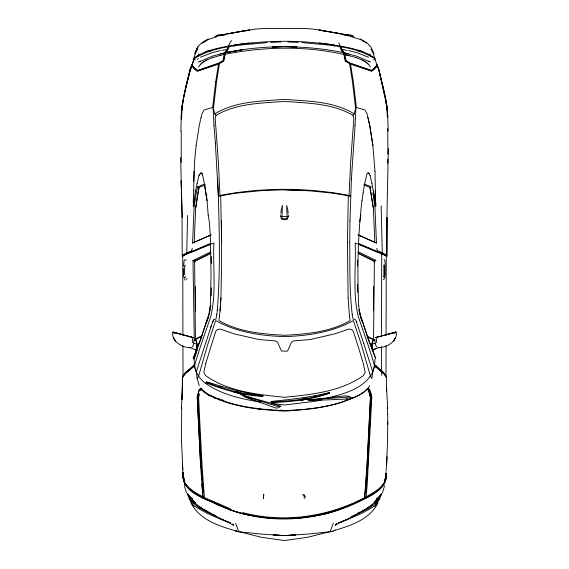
<?xml version="1.0" encoding="UTF-8"?>
<svg xmlns="http://www.w3.org/2000/svg" width="569" height="569" viewBox="0 0 569 569"><rect width="100%" height="100%" fill="white"/><g stroke="black" fill="none" stroke-linecap="round" stroke-linejoin="round"><path stroke-width="0.85" d="M183.033 376.884L182.478 377.418L181.995 399.417L182.642 377.318L185.003 373.911L194.463 365.903C199.143 349.195 205.253 332.957 210.765 316.52C216.533 292.58 212.799 267.437 213.887 243.07C203.126 246.861 192.279 251.064 182.215 256.427L182.009 211.988L181.177 180.821L182.151 217.5M195.331 286.584L195.466 311.037M385.149 480.698L385.149 479.895M385.988 376.685L386.052 345.774M386.081 335.177L386.251 256.576M288.049 217.529L287.189 219.079L284.514 219.627L281.847 219.079L282.388 205.494L281.378 209.2M381.543 371.585L381.429 346.429M381.458 336.656L381.721 253.162L376.756 251.242M387.887 154.256L387.766 128.608M221.412 272.572L221.618 242.437L220.708 195.836L235.694 193.204L259.884 190.757M384.381 275.659L384.409 266.434M385.149 276.136L385.099 261.527L384.111 259.514M181.34 118.957C181.134 102.299 186.696 86.218 190.096 70.072L191.931 65.627L195.387 53.315L197.735 49.041M186.81 253.667L186.824 252.792L191.781 250.865L191.774 251.768L185.067 254.478L182.286 256.178M193.716 190.231L194.036 171.177M353.477 397.802L347.495 397.105L309.714 399.829L306.812 398.52L306.812 398.065L300.731 399.459L300.695 400.412L306.535 399.182L309.7 400.626L349.992 398.912M387.781 414.808L387.589 439.809L386.664 463.145M347.396 242.444L348.328 195.836L333.334 193.204L309.145 190.757L284.514 189.776M355.974 107.321L355.049 125.521M357.929 252.835L374.395 260.943L373.556 339.067L374.715 340.447L367.268 336.692L374.9 356.855M181.376 118.843C181.042 102.249 186.632 86.26 189.975 70.179L191.817 64.802L190.032 69.247L185.53 88.053M211.284 295.873L211.383 287.893M349.7 242.472L349.978 220.921M357.617 266.072L357.688 260.083M387.795 163.324L387.845 159.242M183.645 266.178L184.114 260.673L184.733 259.962L186.461 259.962M375.341 190.202L375.725 206.319L373.549 190.921M375.803 202.607L375.753 206.298L375.241 202.728M184.633 266.69L184.641 274.592M287.189 219.079L286.648 205.494L287.651 209.2M181.219 131.055L181.234 162.514M383.904 265.844L383.926 276.136M219.577 316.208L220.936 297.936L221.426 272.572M187.564 215.509L186.746 253.902L210.096 243.568L210.117 244.407L191.241 252.43L192.237 248.369M193.695 190.202L193.261 202.628M180.878 131.183L181.34 114.789M193.801 181.355L194.527 162.172L196.085 145.707M263.632 494.674L263.49 498.622L263.675 494.404M349.963 220.936L351.414 178.894M373.534 310.894L373.669 286.442M192.571 243.027L210.964 234.926L192.571 243.027L194.079 207.144L196.205 192.912L197.607 186.895L204.491 184.136L202.557 174.847L201.867 173.261L200.914 172.834L198.944 175.416L197.109 183.552M194.214 242.031L195.7 207.934L197.671 193.915L199.029 187.45L205.295 184.868M300.695 400.412L305.631 399.182M329.458 392.951L329.472 392.525C310.397 397.404 290.709 399.431 271.157 401.451L271.136 402.027C290.78 401.067 310.681 399.061 329.458 392.951L329.444 393.307C310.766 399.794 290.809 401.97 271.121 402.503L271.143 401.799M348.306 195.857L350.653 196.205L349.053 195.437L350.66 162.03L353.847 118.359L353.022 115.343C332.509 103.38 307.573 103.032 284.514 101.474C261.463 103.032 236.526 103.38 216.014 115.343L215.189 118.359L218.375 162.03L219.983 195.437L218.382 196.205C219.399 234.144 220.359 272.217 217.322 310.084M185.217 276.257L184.989 277.757L184.761 277.473M181.347 408.3L182.421 391.323M384.189 275.801L383.961 277.302L383.734 277.025M386.621 465.072L387.012 456.715M351.393 178.915L355.07 125.472M363.84 343.761L372.766 371.863L374.601 365.931L374.957 358.904L375.803 358.42L367.339 336.272L363.42 324.479M220.153 310.88L220.914 297.95M181.717 407.632L181.447 439.809L182.848 469.845M172.77 332.673L172.613 335.013L173.296 337.623L175.544 341.322M193.979 339.878L195.708 340.262L196.974 344.167L196.035 350.191M181.39 117.719L181.788 112.065M181.568 118.423L181.796 115.194M386.543 464.816L386.052 471.274M361.984 200.715C357.752 235.545 357.197 270.744 358.69 305.802M193.51 198.915L193.311 206.319L194.306 199.186M385.903 473.543C387.517 486.011 374.153 492.235 365.319 497.342L365.248 498.593C323.085 520.962 271.633 525.834 226.818 508.643C212.329 499.795 180.828 495.755 182.934 472.455L184.925 484.681M385.924 472.818C388.065 485.812 374.644 492.697 365.291 497.847M191.988 347.076L193.211 345.611L194.015 340.582M374.103 262.245L374.238 260.552M381.65 375.256L381.92 372.041L375.504 366.272L375.369 365.085L381.735 370.796C382.83 371.251 387.062 376.87 385.825 375.732M280.709 215.046L280.553 216.753L281.107 216.455M280.866 213.347L281.178 209.947M365.767 492.669L367.674 466.985L371.152 397.198L369.366 390.284L367.844 388.506L369.765 385.739M192.358 342.666L192.791 337.545L183.225 334.956M385.505 476.374L385.889 472.86M385.519 476.843L385.903 473.337M216.796 314.607L217.344 310.069M201.17 337.445L208.837 314.685L210.345 305.802L211.042 275.531L210.302 235.445M209.854 309.913L210.366 305.795M388.335 148.552L387.027 211.988L386.714 256.356L386.884 217.5L386.82 256.427C376.756 251.064 365.903 246.861 355.148 243.07C356.23 267.437 352.503 292.58 358.271 316.52C363.783 332.957 369.893 349.195 374.573 365.903L372.738 371.827L371.927 378.442L370.547 376.514L361.443 344.963L353.392 320.582C332.353 332.211 308.313 335.852 284.514 336.606C260.723 335.852 236.683 332.211 215.644 320.582L207.593 344.963L198.489 376.514L197.109 378.442L199.271 385.739M210.58 307.068L210.8 305.333M195.7 207.934L199.029 187.45L197.607 186.895M195.48 190.921L193.816 202.742M361.962 200.736L363.093 193.062M384.914 480.2L385.27 477.903M384.929 480.677L385.284 478.38M196.106 145.742L199.207 125.777L201.035 117.484M359.75 221.832L360.867 214.968M219.598 316.193L218.859 320.546C238.717 332.026 262.074 334.039 284.514 335.283C306.961 334.06 330.333 332.061 350.177 320.546L349.437 316.193M363.065 193.083L364.565 184.114M182.919 100.834L181.397 110.215L181.291 118.302M216.817 314.593L215.957 319.252L214.435 319.152L213.332 320.02L212.543 321.99M186.689 279.407L186.888 278.369M225.559 52.497L223.816 61.096L218.503 64.084L197.415 71.281L194.612 69.24L191.739 65.826L192.009 65.108L194.847 68.444L197.671 70.414L219.115 62.967L222.927 60.67L224.698 52.668L226.54 52.327L229.2 46.658L228.532 46.672L225.665 52.483L224.698 52.668M220.26 53.835L242.074 49.752L225.125 52.725L223.318 60.919L219.037 63.465L197.486 70.855L194.811 68.821L191.995 65.513L194.065 58.813C215.487 45.029 242.743 45.292 267.16 42.511M184.669 266.043L184.74 265.673A1.885 0.363 90 0 1 185.131 265.673L185.202 266.043M195.508 190.942L197.08 183.524M358.484 51.665L358.819 50.214M199.484 393.84L198.638 397.489L199.591 417.554L202.137 467.057L204.477 498.302L202.991 497.868L201.775 483.913M384.552 485.656L382.453 493.017M196.625 349.316L197.237 346.798L197.13 343.882L195.864 339.487L194.747 340.077L194.719 339.529M209.285 313.59L210.253 309.664M198.595 394.36L197.877 397.198L198.809 417.461L201.355 466.985L203.268 492.669M201.063 117.527L202.08 113.43L204.179 109.973L213.083 107.37L214.819 113.892L216.014 115.343M372.965 350.12L372.026 344.096L373.292 340.191L375.021 339.807M353.022 115.343L354.217 113.892L355.952 107.37L364.857 109.973L366.927 113.473L369.8 125.82L372.923 145.742L374.971 171.205M196.348 349.999L197.237 346.798L196.81 348.989M353.584 36.772L353.69 36.402L350.412 34.994L343.754 34.823M330.056 531.795L332.986 531.297L335.383 529.945M262.714 396.365L263.006 395.626C243.731 393.108 225.004 387.468 206.44 381.842L206.049 382.837C224.136 389.95 243.226 395.434 262.714 396.365L262.935 395.853M242.074 49.93L226.156 52.49L228.795 46.729M279.379 407.475L276.05 408.129L244.997 396.963L239.464 393.399L234.008 392.176L234.193 391.579L240.061 392.39L245.531 395.924L280.446 405.996M209.093 314.38L205.893 323.633M333.349 523.231L330.162 531.588M212.564 321.969L196.269 371.863L194.434 365.931L194.072 358.904L193.232 358.42L201.696 336.272L205.608 324.479M210.544 327.616L211.099 325.98M196.625 349.586L193.261 358.399L194.072 358.904L197.045 349.999M194.072 358.904L197.073 349.978M331.798 531.581L308.697 534.006L284.464 535.649L260.239 534.006L237.138 531.581M205.651 324.166L207.863 317.851M206.426 322.964L208.638 316.791M234.065 46.359L234.613 44.844L244.933 43.514M227.678 49.055L228.759 46.836M201.732 336.763L193.794 357.73M195.779 52.021C196.931 45.442 202.863 41.836 208.311 39.019M193.887 58.109C203.951 50.79 216.654 48.429 228.617 46.025L229.798 42.91L231.491 40.513M197.856 56.381L198.78 53.948M195.722 52.149L197.827 46.864M381.365 494.12L377.411 500.741L374.708 503.544M206.049 382.837L206.341 382.176L212.984 384.374M226.234 50.378L225.175 52.782L212.13 56.239L199.598 61.687M191.995 65.513C186.184 82.619 181.881 100.869 181.468 119.006M372.738 371.827C364.807 388.392 344.345 393.833 327.9 397.909M194.598 53.763L197.735 47.113M213.091 321.549L213.773 320.105M385.014 277.444L384.203 277.743M384.715 278.76L383.328 279.471M198.972 175.444L200.942 172.862M379.523 496.14C370.711 509.433 354.473 515.315 340.653 522.442M309.714 399.829L344.622 395.889L350.227 396.401M234.008 392.176C240.879 392.219 245.609 398.577 252.551 399.296M380.035 498.209L374.985 506.147L377.688 502.114M194.947 260.197L194.065 261.676L210.537 253.575M376.237 499.49L377.19 497.946M377.147 498.6L374.566 502.121M378.022 502.825C369.935 519.148 351.592 525.351 335.312 530.194M377.446 499.859L378.335 498.551M198.631 67.042C201.44 61.708 207.429 59.645 212.706 57.654M370.924 49.041L373.278 53.315L377.041 65.513L371.948 70.812L349.992 63.465L345.717 60.919L343.904 52.725C310.439 45.925 275.894 44.951 242.074 49.723M335.297 525.18L336.699 523.629L335.297 525.18L339.288 523.196M200.331 390.619L201.831 388.805L200.75 388.065L199.129 389.886L197.237 397.091L200.665 466.886L203.105 498.138C218.909 505.18 234.691 513.11 252.031 515.542M194.285 340.518L195.444 339.138L202.23 335.603M199.669 390.284L201.184 388.506C207.671 395.818 217.401 398.229 226.106 401.785C244.962 407.895 264.805 409.815 284.514 410.569C304.23 409.815 324.074 407.895 342.922 401.785C351.628 398.229 361.365 395.818 367.844 388.506M377.347 498.508L381.643 494.098M380.085 495.606L381.372 494.305C376.92 507.157 361.955 511.168 350.981 516.851M373.641 60.122L374.971 58.813L374.58 58.536M183.182 376.628C181.952 377.816 186.091 372.147 187.308 371.849L193.496 366.344L194.747 365.782L194.584 364.708L187.265 370.867C186.17 371.322 181.938 376.941 183.175 375.796M200.736 64.226L202.955 62.206L206.86 59.958M187.649 371.372L194.996 365.234M381.031 493.956L381.415 493.657M333.043 530.82L333.278 530.941M197.215 59.453L198.489 58.571M182.286 255.346L186.824 252.792M214.819 113.892C235.417 101.147 261.1 101.133 284.514 99.411C307.929 101.133 333.619 101.147 354.217 113.892M375.149 505.613C364.324 512.825 352.197 517.705 340.091 522.321M208.432 39.247L202.13 43.052L206.526 40.356L203.297 42.426M235.658 530.941L235.886 530.82M365.248 498.465C374.815 493.238 388.222 486.651 385.938 473.287C387.958 486.303 374.843 493.565 365.248 498.593L365.334 497.292C327.964 517.072 283.696 523.388 242.629 512.598M374.694 503.515L375.27 503.195M357.289 513.444L360.412 511.816M361.969 511.005L366.649 508.558M194.911 339.8L201.696 336.272M194.271 339.636L192.976 260.502L210.509 251.996M192.976 260.502L194.605 261.015L211.071 252.906M338.491 522.996L339.288 522.634M373.598 349.466L375.995 348.377M372.83 350.12L379.253 347.261M207.258 39.901L217.322 36.53M200.402 57.241L212.045 52.725L220.374 50.605M353 503.963L336.933 510.485M245.075 30.954L254.905 29.154L264.03 28.45L304.628 28.45L313.761 29.154L343.968 34.339L361.407 39.901M198.467 61.943L200.53 61.139M187.279 253.233L192.244 251.313M338.498 522.861L348.157 519.177M205.523 51.722L209.129 50.463M374.395 260.943L376.024 260.431L358.491 251.925M336.115 510.734L326.257 513.757L316.905 515.542M212.45 57.718L220.281 55.392M372.026 344.096L375.142 343.164L374.985 340.511M218.965 36.046L224.698 34.339L246.704 30.306M378.129 336.827L375.988 337.517M393.584 332.751L396.188 332.004L381.28 335.952M381.5 335.888L375.327 337.673L377.325 337.168M376.642 342.595L376.209 337.474L390.867 333.491M385.761 334.899L395.732 332.125L391.721 333.128M321.072 399.772L315.944 401.173L284.514 404.979L271.42 403.393M223.88 54.567L224.691 54.347C268.07 45.762 313.868 45.484 356.585 57.718M394.075 333.313L395.22 333.007M322.267 394.701L325.468 393.84M327.068 393.414L329.465 392.766M218.482 35.072L215.466 36.715M330.724 531.666L331.585 531.446M329.337 531.823L307.587 537.271L284.464 540.55L261.356 537.271L239.592 531.823M219.677 55.563L224.691 54.347M224.236 54.347L225.139 54.155M286.812 218.468L284.514 218.944L282.224 218.468M300.724 399.794L306.812 398.52M313.498 516.19L315.198 515.87M313.932 396.294L315.61 395.988M319.792 395.227L321.471 394.922M221.718 34.937L249.691 29.908L231.099 33.194M219.983 195.437C262.465 187.315 306.57 187.315 349.053 195.437M286.84 216.327L284.514 216.725L282.196 216.327M378.783 347.794C385.54 347.225 392.902 343.996 395.64 337.396L393.456 341.251L395.704 337.552L396.387 334.949L396.23 332.602M221.924 50.349L226.583 49.574M228.617 46.025C263.113 40.271 298.483 39.602 333.071 44.972C347.431 47.248 362.652 49.588 374.779 58.109M215.359 143.039L218.361 196.184L220.729 195.857M299.123 518.146L304.066 517.491M304.884 517.385L308.334 516.929M310.062 516.695L312.651 516.353M246.654 43.294L249.236 42.959M275.51 401.444L277.259 401.294M284.784 535.607L295.83 534.867L284.464 535.628L273.106 534.867L284.144 535.607M313.156 400.27L309.671 400.484L306.535 399.182M319.266 399.893L321.876 399.737M378.477 489.496L379.743 489.425M259.877 190.736L284.514 189.754L309.152 190.736M270.631 42.376L281.043 41.964M277.999 410.832L284.08 410.775L280.688 409.95M224.876 34.823L218.219 34.994L214.94 36.402L215.046 36.772M220.054 34.922L224.805 34.922M343.818 34.922L348.577 34.922M184.641 278.198L183.823 277.9M185.515 279.92L184.392 279.72M208.567 395.654L211.22 395.654M284.955 410.782L290.226 410.825M374.281 339.458L373.136 339.416L371.87 343.811L372.787 350.525M287.985 41.964L298.398 42.376M301.869 42.511C326.293 45.292 353.541 45.029 374.971 58.813M189.193 489.425L190.451 489.496M262.821 396.031C243.376 394.666 224.406 389.118 206.191 382.389M280.986 406.636L276.712 406.181L245.353 396.316L239.905 392.83L234.193 391.579M260.943 402.127C241.626 399.168 221.825 394.637 205.501 383.385C199.698 379.039 195.807 373.051 194.463 365.903M319.429 42.959L322.004 43.294M323.725 43.514L334.053 44.844L334.6 46.359M251.946 394.409L253.632 394.63M256.171 394.964L257.864 395.192M259.556 395.412L262.089 395.747M256.285 516.353L258.874 516.695M260.595 516.929L264.044 517.385M264.87 517.491L269.806 518.146M238.88 531.795C220.936 526.645 200.075 520.806 190.914 502.825M342.453 49.574L347.111 50.349M190.217 347.865C183.46 347.296 176.098 344.06 173.36 337.467M343.47 52.497L342.495 52.327L339.835 46.658L340.504 46.672L343.363 52.483L344.337 52.668L346.108 60.67L349.921 62.967L371.365 70.414L374.189 68.444L377.027 65.108L377.297 65.826L374.423 69.24L371.614 71.281L349.992 63.87L345.219 61.096L343.47 52.497L344.337 52.668M193.012 337.588L190.871 336.898M341.478 33.884L318.967 29.908L347.047 34.965M253.731 515.87L255.431 516.19M345.988 398.62L347.417 398.89M343.896 54.155L344.793 54.347M348.776 53.835L342.879 52.49L340.241 46.729M349.359 55.563L344.345 54.347M246.832 393.357L249.4 393.983M192.45 337.445L193.673 337.744L187.5 335.959M235.41 530.777L237.92 531.403M350.141 35.072L352.574 36.06M348.662 50.605L356.991 52.725L368.634 57.241M237.344 531.446L238.212 531.666M175.352 332.687L173.268 332.196L175.494 332.837M219.634 386.515L222.173 387.176M176.895 333.085L187.72 336.023M182.201 334.529L172.812 332.068L178.133 333.562M178.054 333.548L183.239 334.97M173.78 333.071L174.925 333.384M193.858 343.235L196.974 344.167M359.537 50.463L363.136 51.722M229.037 509.283C273.497 525.13 323.149 520.052 364.644 498.138L367.033 467.277L370.511 397.496L368.719 390.583L367.204 388.805C360.725 396.116 350.988 398.52 342.282 402.084C323.427 408.186 303.583 410.114 283.874 410.868C264.165 410.114 244.321 408.186 225.466 402.084C216.761 398.52 207.024 396.116 200.544 388.805L199.029 390.583L197.237 397.496L200.715 467.277M230.345 508.736L203.702 497.292L203.802 498.558L191.646 491.211L186.689 486.317L184.47 483.252L183.673 480.62L183.033 472.455M193.787 505.613C205.089 513.117 217.771 518.167 230.438 522.861M386.714 256.107L383.933 254.407L377.226 251.697L377.219 250.794L382.176 252.728L386.714 255.275M220.751 519.191L228.838 522.321M368.506 61.139L370.568 61.943M321.962 30.306L325.212 31.608M356.329 57.654C361.607 59.645 367.595 61.708 370.405 67.042M363.74 184.868L370.006 187.45L371.429 186.895L364.544 184.136L367.161 173.261L368.115 172.834L369.16 173.623L370.063 175.444M302.431 494.603L304.643 495.528L305.446 497.263M215.928 503.963L226.611 508.522M229.641 523.196L233.631 525.18L232.685 524.127L233.631 525.18M376.458 243.027L358.072 234.926L376.458 243.027L374.95 207.144L372.83 192.912M216.391 516.168C205.871 510.713 191.732 506.638 187.557 494.305C191.006 496.552 192.315 500.855 195.75 502.982M189.747 347.332L196.17 350.191M374.004 365.17L381.351 371.301M374.573 365.903L383.84 373.605L386.365 377.098L385.818 376.557M229.648 522.634L230.445 522.996M306.812 398.065L309.899 399.488M358.491 253.575L374.964 261.683M251.69 43.088L253.169 43.792M228.276 522.442C216.049 515.322 199.577 511.09 191.781 498.6M367.339 336.272L374.125 339.8M202.386 508.586L207.066 511.033M208.624 511.844L210.181 512.662M287.921 216.455L288.483 216.753L288.327 215.046M369.437 61.687L356.905 56.239L343.861 52.782L342.801 50.378M193.766 503.224L194.335 503.544L191.625 500.77L187.663 494.148M203.745 497.847C194.392 492.697 180.97 485.812 183.111 472.818M362.176 59.958L366.073 62.206L368.299 64.226M360.348 39.019L367.432 43.258L370.832 46.864L374.061 53.763M366.528 43.052L362.14 40.356L363.563 41.359M196.525 504.938L197.991 505.848L196.533 504.916M387.688 408.3L386.564 388.165L386.607 391.323L386.557 377.418L384.032 373.911L381.92 372.041M368.093 172.862L369.132 173.652M187.621 493.686L188.005 493.984M187.286 494.098L191.589 498.508M386.002 376.884L386.557 377.418M213.254 396.543L215.139 398.385M194.065 58.813L195.395 60.122M198.318 506.83L199.442 508.096M377.012 347.005L375.789 345.539L375.206 343.207M222.195 399.602L223.788 401.707M190.942 501.773L193.951 506.147M191.845 497.975L192.478 499.006M218.994 398.641L219.897 400.156M188.901 498.209L190.907 501.744M280.979 217.529L281.847 219.079M376.842 64.802L378.826 69.951M377.041 65.513L378.364 68.422M238.767 531.588L235.58 523.231M201.895 173.289L202.585 174.875M356.493 321.99L355.675 319.998L354.572 319.138L353.057 319.237L352.218 314.593M185.039 484.205L185.636 485.727M369.878 53.948L370.803 56.381M338.868 42.91L340.049 46.025M340.504 46.779L341.357 49.055M363.143 323.633L359.942 314.38M360.362 316.72L362.019 321.35M356.471 321.969L363.861 343.783M367.866 337.445L360.191 314.685L358.669 305.795M186.483 493.017L184.377 485.656M376.799 248.369L377.795 252.43L358.918 244.407L358.939 243.568L382.29 253.902L381.166 205.729M378.627 69.247L383.328 88.764M358.783 309.664L359.75 313.59M379.701 73.273L386.877 106.752L387.589 117.456M370.092 175.416L371.927 183.552M209.847 50.214L210.181 51.665M368.001 117.484L369.822 125.777L372.951 145.707M371.948 183.524L374.701 199.207M359.203 309.927L360.213 314.7M385.746 100.834L387.269 110.215L387.397 116.752M206.554 194.463L206.832 196.149M208.169 214.968L209.307 221.846L210.324 235.452M183.766 477.903L184.114 480.2M207.073 200.736L204.491 184.136L207.052 200.715L208.19 214.982M373.328 207.934L370.006 187.45L373.328 207.934L374.822 242.031M196.298 371.827L197.109 378.442M352.239 314.607C349.345 290.681 349.992 266.512 349.722 242.465M183.14 472.86L183.531 476.374M349.458 316.208L348.1 297.936M287.857 209.947L288.17 213.347M213.987 125.521L213.062 107.321M194.762 260.694L194.897 262.387M213.965 125.472L215.381 143.082M183.069 472.668C181.077 485.542 194.506 492.178 203.709 497.342L203.787 498.593M387.183 114.383L387.411 117.612M387.318 407.632L387.667 414.545M182.414 465.072L182.919 472.853M304.259 498.622L304.074 494.61M384.21 266.235L384.103 265.218A1.885 0.363 -90 0 0 383.84 264.962M217.643 178.915L218.382 196.205M181.369 187.5L180.686 157.521M387.695 114.789L388.15 131.183M374.999 171.177L375.497 198.937M348.114 297.95L347.417 242.437M370.931 393.264L370.96 395.035M387.638 117.114C387.653 101.133 382.268 85.706 379.061 70.179L377.211 64.802L377.098 65.627L378.933 70.072C382.226 85.677 387.539 101.204 387.681 117.278M357.609 284.351L357.702 292.324M221.369 220.68L221.618 242.437M211.305 256.655L211.383 263.504M194.605 261.015L195.444 339.138M382.176 252.728L382.19 253.596M183.631 268.518L183.695 276.591M387.774 421.928L387.788 424.389M182.749 256.64L182.919 335.248M182.948 345.845L183.012 376.749M183.844 479.895L183.844 480.698M263.675 494.61L263.575 497.164L263.682 494.582M371.799 397.091L367.261 483.913L366.038 497.868L364.558 498.302L366.898 467.057L370.398 397.489L368.705 390.619L367.204 388.805L368.285 388.065L369.907 389.886L371.799 397.091M215.679 81.844L212.642 107.534L213.51 107.548L216.576 81.651L219.442 63.707L218.503 64.084L215.679 81.844M374.985 365.376L374.822 366.45L376.073 367.012L375.938 365.824L374.985 365.376M205.743 363.463L203.851 372.411L205.651 375.618C228.539 391.799 257.416 394.481 284.514 397.304C311.62 394.481 340.497 391.799 363.385 375.618L365.177 372.411L363.292 363.463L358.242 346.606L353.249 331.194L351.67 329.543L348.818 329.01L335.113 333.818L310.02 339.558L293.462 340.945L291.442 342.268L287.53 351.052L284.514 351.151L281.499 351.052L277.594 342.268L275.567 340.945L259.016 339.558L233.923 333.818L220.21 329.01L217.365 329.543L215.779 331.194L205.743 363.463M260.111 408.35L258.66 409.353L260.111 408.336M369.573 506.723L367.382 508.096L369.58 506.73M372.503 504.888L371.038 505.805L372.51 504.909M296.854 47.042L284.514 46.573L272.181 47.042L284.514 46.423L296.854 47.042M356.386 107.534L355.518 107.548L352.453 81.651L349.594 63.707L350.525 64.084L353.356 81.844L356.386 107.534M201.654 508.131L199.456 506.759L201.654 508.124"/></g></svg>
